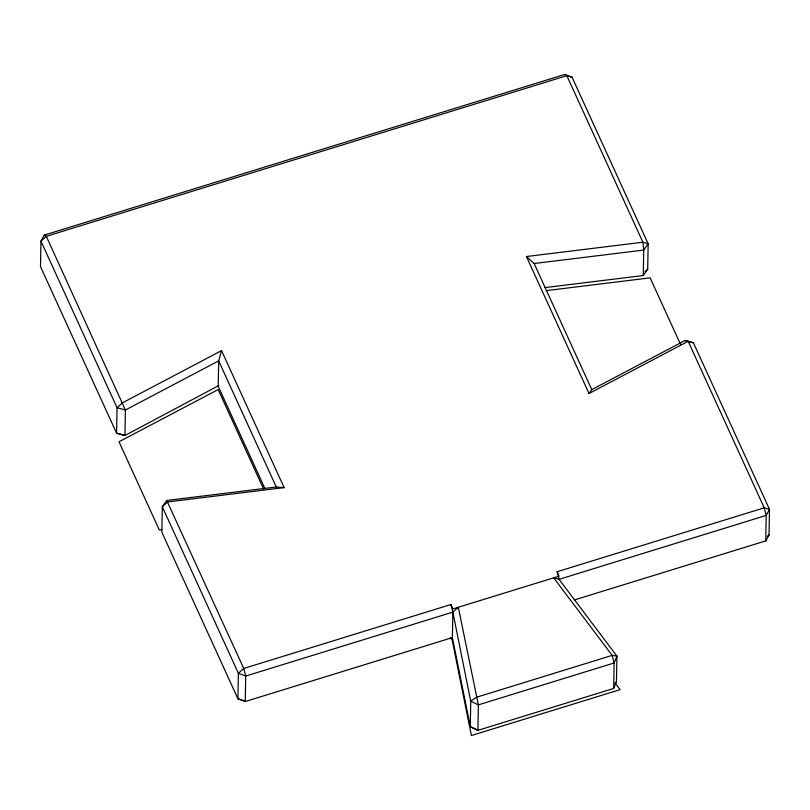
<?xml version="1.0" encoding="UTF-8"?>
<svg xmlns="http://www.w3.org/2000/svg" width="810" height="810" viewBox="0 0 810 810"><rect width="100%" height="100%" fill="white"/><g stroke="black" fill="none" stroke-linecap="round" stroke-linejoin="round"><path stroke-width="1.21" d="M452.395 637.602L452.841 612.127L450.876 604.533L243.739 668.463L238.373 673.292L237.927 698.767L245.258 701.531L452.395 637.602L470.306 726.681L477.92 730.357L613.676 688.449L616.471 681.574L616.916 656.1L559.062 579.342L557.108 571.749L764.245 507.819L769.5 509.368L769.054 534.843L765.754 540.888L574.28 599.987M613.676 688.449L614.122 662.975L612.168 655.381L553.706 577.834L559.062 579.342L766.199 515.413L769.5 509.368L693.421 342.832L685.037 340.504L591.776 389.63L589.012 393.528L526.409 256.537L642.897 242.22L648.152 243.759L647.706 269.244L643.272 275.532L544.917 287.621M643.272 275.532L643.717 250.057L642.897 242.22L566.818 75.684L564.742 74.459L44.246 235.102L40.945 241.157L40.5 266.632L116.579 433.158L124.963 435.496L218.821 385.53M765.754 540.888L766.199 515.413L764.245 507.819L688.166 341.293L589.012 393.528M44.246 235.102L46.312 236.328L125.408 410.022L124.963 435.496L116.579 433.158L117.025 407.683L122.391 402.864L221.545 350.629L218.67 360.885L218.224 386.36L264.84 488.4M221.545 350.629L284.138 487.62L276.291 487.002L166.728 500.469L162.294 506.756L161.848 532.231L237.927 698.767L242.129 700.002M614.851 683.458L616.471 681.574M645.023 271.654L647.706 269.244M767.262 536.453L769.054 534.843M452.841 612.127L458.308 607.277L478.366 704.882L477.92 730.357L470.306 726.681L470.742 701.207L452.841 612.127L245.703 676.056L238.373 673.292L162.294 506.756L167.66 501.937L284.138 487.62M526.409 256.537L534.154 263.523L643.717 250.057L648.152 243.759L572.073 77.233L564.742 74.459M546.183 290.638L650.136 277.86L680.491 344.291M161.808 529.669L159.307 529.973L119.009 441.784L218.163 389.549L263.736 489.291M685.037 340.504L693.421 342.832M572.073 77.233L566.818 75.684L46.312 236.328L40.945 241.157L117.025 407.683L125.408 410.022L218.67 360.885L276.291 487.002M243.182 700.306L245.258 701.531L245.703 676.056L243.739 668.463L166.728 500.469M615.539 683.589L620.096 689.634L471.39 735.541L452.334 640.791L450.826 637.48M534.154 263.523L591.776 389.63M557.108 571.749L559.123 576.163L452.891 608.948L450.876 604.533M616.916 656.1L614.122 662.975L478.366 704.882L470.742 701.207L476.401 697.288L612.168 655.381L616.916 656.1"/></g></svg>
